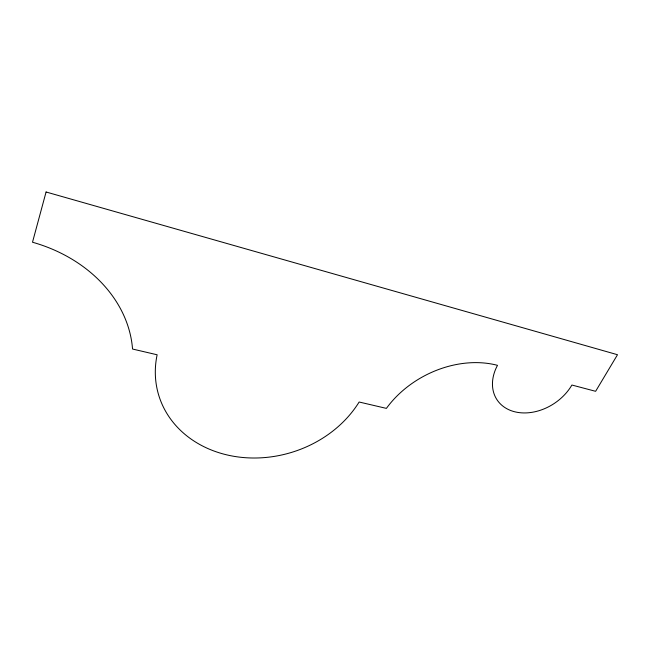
<?xml version="1.0" encoding="UTF-8"?>
<svg xmlns="http://www.w3.org/2000/svg" width="650" height="650" viewBox="0 0 650 650"><rect width="100%" height="100%" fill="white"/><g stroke="black" fill="none" stroke-linecap="round" stroke-linejoin="round"><path stroke-width="0.97" d="M46.077 191.994L32.5 242.231A139.701 114.108 7.3 0 1 132.543 349.034L157.129 354.778A110.248 93.169 -16.7 0 0 227.061 454.935A110.248 93.169 -16.7 0 0 359.133 402.017L386.392 408.387A90.114 68.559 -27.8 0 1 497.494 365.332A45.76 34.759 -33.8 0 0 514.264 411.661A45.76 34.759 -33.8 0 0 571.903 385.027L595.619 391.308L617.5 354.721L46.077 191.994"/></g></svg>
